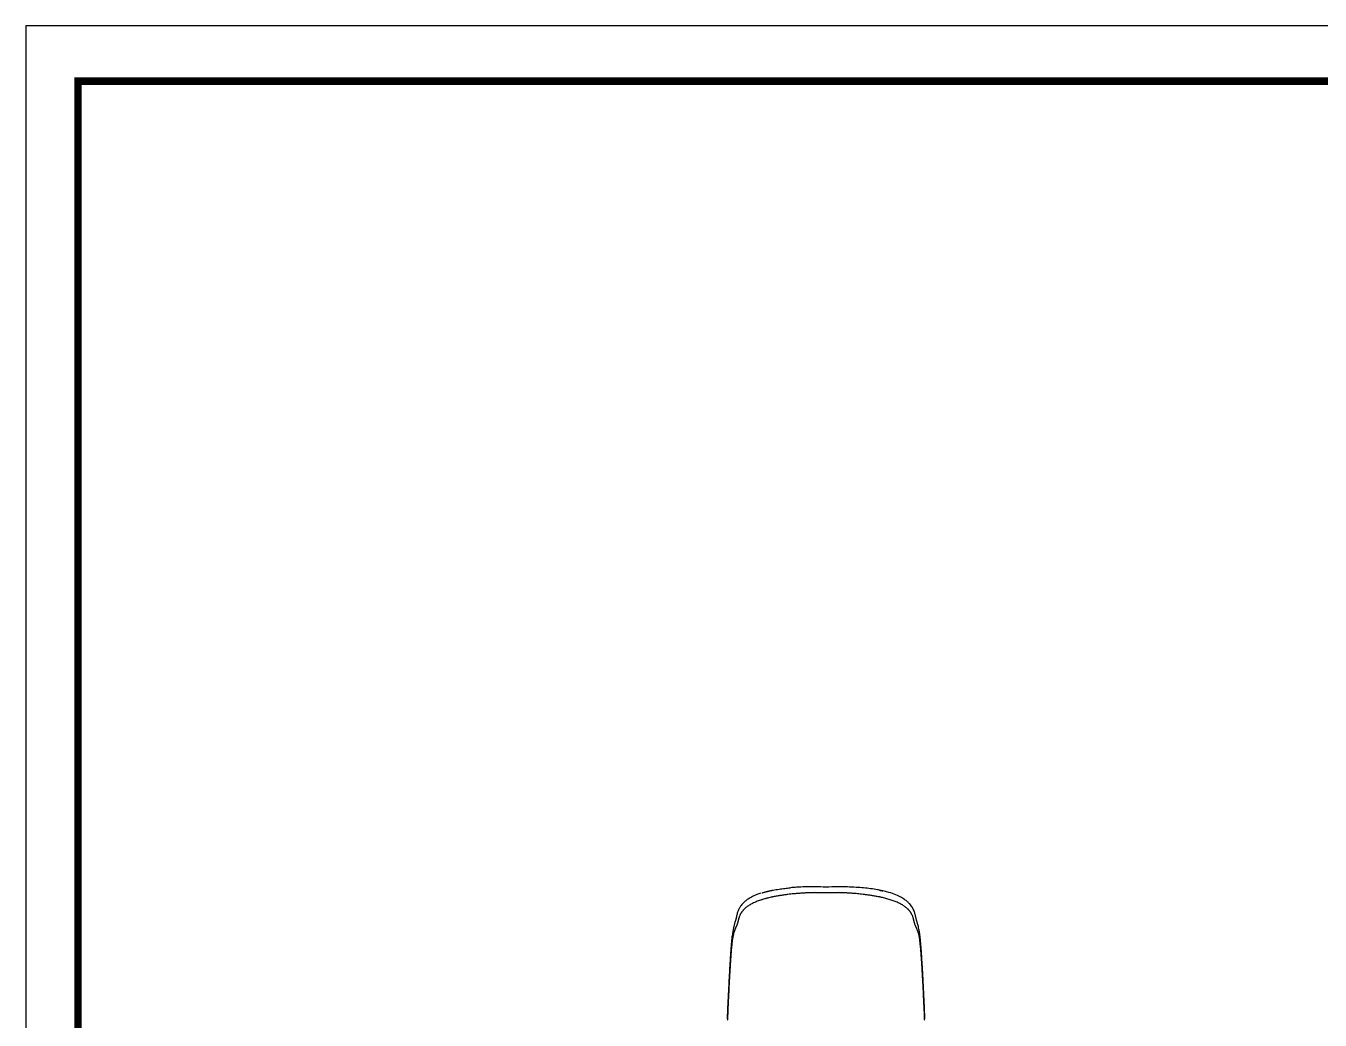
# Model space of a CAD drawing. Extents: x 0 to 790, y 0 to 579.
# Drawn here: x 0 to 314.9, y 336.9 to 578.8 of the extents above; entities that cross this region are included whole.
import ezdxf

# ---------------------------------------------------------------- set-up
doc = ezdxf.new("R2010")
doc.units = 0
doc.header["$LTSCALE"] = 10
doc.header["$MEASUREMENT"] = 0
doc.layers.get('0').update_dxf_attribs({"linetype": 'CONTINUOUS'})
doc.layers.add('1', color=7, linetype='CONTINUOUS')

msp = doc.modelspace()

# ---------------------------------------------------------------- linework, layer by layer
at = {"lineweight": -3, "ltscale": 0.5}
msp.add_lwpolyline([(0, 0), (789.88, 0), (789.88, 578.76), (0, 578.76)], close=True, dxfattribs=at)
at = {"color": 5, "linetype": 'ByBlock', "lineweight": -3, "const_width": 1.82}
msp.add_lwpolyline([(12.7, 24.78), (777.1, 24.78), (777.1, 565.32), (12.7, 565.32)], close=True, dxfattribs=at)
at = {"layer": '1', "color": 7, "linetype": 'Continuous', "lineweight": -3}
for points, knots in [([(179.15, 367.86), (179.16, 367.86), (179.25, 367.89), (179.4, 367.93), (179.6, 367.99), (179.81, 368.05), (180.02, 368.11), (180.22, 368.16), (180.42, 368.21), (180.63, 368.26), (180.83, 368.31), (181.03, 368.35), (181.22, 368.39), (181.42, 368.43), (181.61, 368.47), (181.98, 368.54), (182.52, 368.64), (183.25, 368.76), (183.95, 368.86), (184.63, 368.94), (185.29, 369.01), (185.76, 369.05), (186.01, 369.08), (186.05, 369.08)], [0, 0, 0, 0, 0.008898, 0.045057, 0.080527, 0.11531, 0.149401, 0.182794, 0.215481, 0.247454, 0.278709, 0.309238, 0.339038, 0.368104, 0.396435, 0.424036, 0.529614, 0.630278, 0.726069, 0.816851, 0.902468, 0.982808, 1, 1, 1, 1]), ([(194.69, 369.25), (193.79, 369.29), (192.09, 369.33), (189.69, 369.31), (187.69, 369.23), (186.51, 369.13), (186.01, 369.08)], [0, 0, 0, 0, 0.306354, 0.581213, 0.820243, 1, 1, 1, 1]), ([(208.13, 368.39), (207.82, 368.47), (207.01, 368.65), (205.54, 368.86), (203.82, 369.06), (201.93, 369.21), (199.8, 369.31), (197.35, 369.33), (195.61, 369.29), (194.69, 369.25)], [0, 0, 0, 0, 0.082851, 0.213457, 0.343648, 0.476717, 0.629684, 0.805413, 1, 1, 1, 1]), ([(207.66, 368.49), (207.67, 368.49), (207.67, 368.49), (207.68, 368.49), (207.69, 368.49), (207.7, 368.49), (207.7, 368.49), (207.7, 368.49), (207.7, 368.49), (207.7, 368.49), (207.71, 368.49), (207.72, 368.48), (207.76, 368.48), (207.83, 368.46), (207.96, 368.43), (208.08, 368.41), (208.26, 368.37), (208.36, 368.35), (208.47, 368.33)], [0, 0, 0, 0, 0.0086, 0.0086, 0.018197, 0.022996, 0.024196, 0.024196, 0.025396, 0.025396, 0.027795, 0.04699, 0.085381, 0.162162, 0.315725, 0.62285, 0.62285, 1, 1, 1, 1]), ([(194.69, 367.87), (194.64, 367.87), (194.59, 367.87), (194.49, 367.87), (194.44, 367.87), (194.3, 367.87), (194.2, 367.87), (194, 367.87), (193.89, 367.87), (193.66, 367.87), (193.54, 367.87), (193.34, 367.88), (193.27, 367.88), (193.12, 367.88), (193.05, 367.88), (192.82, 367.88), (192.66, 367.88), (192.31, 367.89), (192.12, 367.89), (191.83, 367.9), (191.63, 367.9), (191.43, 367.89), (191.32, 367.89), (191.31, 367.89), (191.31, 367.89), (191.31, 367.89), (191.31, 367.89), (191.31, 367.89), (191.31, 367.89), (191.31, 367.89), (191.31, 367.89), (191.3, 367.89), (191.29, 367.89), (191.27, 367.89), (191.23, 367.89), (191.14, 367.89), (191.07, 367.88), (190.91, 367.88), (190.8, 367.88), (190.45, 367.86), (190.2, 367.85), (189.65, 367.82), (189.35, 367.81), (188.88, 367.78), (188.72, 367.77), (188.38, 367.74), (188.21, 367.73), (188.03, 367.72), (188.02, 367.72), (188.02, 367.72), (188.02, 367.72), (188.02, 367.72), (188.02, 367.72), (188.02, 367.72), (188.01, 367.72), (188.01, 367.72), (188, 367.71), (187.99, 367.71), (187.95, 367.71), (187.87, 367.7), (187.7, 367.69), (187.56, 367.68), (187.26, 367.65), (187.04, 367.63), (186.6, 367.59), (186.37, 367.56), (185.88, 367.51), (185.63, 367.48), (185.11, 367.41), (184.83, 367.38), (184.27, 367.3), (183.99, 367.26), (183.4, 367.17), (183.09, 367.12), (182.63, 367.04), (182.48, 367.01), (182.17, 366.95), (182.01, 366.92), (181.84, 366.89), (181.83, 366.89), (181.82, 366.88), (181.82, 366.88), (181.82, 366.88), (181.82, 366.88), (181.82, 366.88), (181.82, 366.88), (181.81, 366.88), (181.8, 366.88), (181.76, 366.87), (181.69, 366.86), (181.54, 366.83), (181.41, 366.8), (181.16, 366.74), (180.98, 366.7), (180.64, 366.62), (180.46, 366.58), (180.2, 366.51), (180.11, 366.49), (179.94, 366.44), (179.85, 366.41), (179.59, 366.34), (179.41, 366.29), (179.15, 366.21), (179.06, 366.18), (178.89, 366.12), (178.8, 366.1), (178.55, 366.01), (178.38, 365.95), (178.05, 365.83), (177.88, 365.76), (177.57, 365.63), (177.41, 365.57), (177.11, 365.43), (176.96, 365.36), (176.67, 365.22), (176.54, 365.14), (176.27, 365), (176.14, 364.92), (175.9, 364.77), (175.78, 364.69), (175.55, 364.54), (175.45, 364.46), (175.24, 364.3), (175.14, 364.22), (174.96, 364.06), (174.87, 363.98), (174.78, 363.9), (174.78, 363.89), (174.77, 363.89), (174.77, 363.88), (174.77, 363.88), (174.77, 363.88), (174.77, 363.88), (174.77, 363.88), (174.77, 363.88), (174.77, 363.88), (174.77, 363.88), (174.77, 363.88), (174.76, 363.87), (174.74, 363.85), (174.69, 363.81), (174.65, 363.77), (174.58, 363.69), (174.53, 363.64), (174.44, 363.54), (174.4, 363.48), (174.31, 363.38), (174.27, 363.33), (174.19, 363.22), (174.16, 363.17), (174.1, 363.09), (174.08, 363.06), (174.05, 363.01), (174.03, 362.99), (173.98, 362.91), (173.95, 362.85), (173.89, 362.75), (173.86, 362.7), (173.81, 362.59), (173.78, 362.54), (173.73, 362.44), (173.71, 362.38), (173.64, 362.23), (173.6, 362.13), (173.55, 361.98), (173.53, 361.93), (173.5, 361.83), (173.49, 361.78), (173.46, 361.69), (173.44, 361.64), (173.42, 361.54), (173.41, 361.5), (173.39, 361.45), (173.39, 361.44), (173.39, 361.44), (173.39, 361.44), (173.39, 361.44), (173.39, 361.43), (173.39, 361.43), (173.39, 361.43), (173.39, 361.43), (173.39, 361.43), (173.39, 361.42), (173.38, 361.4), (173.37, 361.37), (173.36, 361.32), (173.35, 361.29), (173.34, 361.23), (173.33, 361.2), (173.32, 361.14), (173.31, 361.11), (173.29, 361.03), (173.28, 360.97), (173.25, 360.88), (173.24, 360.83), (173.22, 360.75), (173.21, 360.71), (173.2, 360.66), (173.19, 360.64), (173.18, 360.61), (173.18, 360.6), (173.18, 360.59), (173.17, 360.58), (173.17, 360.56), (173.16, 360.54), (173.15, 360.51), (173.15, 360.5), (173.14, 360.48), (173.14, 360.47), (173.13, 360.45), (173.13, 360.45), (173.13, 360.43), (173.12, 360.41), (173.11, 360.39), (173.11, 360.37), (173.1, 360.35), (173.1, 360.34), (173.09, 360.31), (173.08, 360.3), (173.08, 360.28), (173.07, 360.27), (173.07, 360.25), (173.06, 360.23), (173.06, 360.22), (173.05, 360.21), (173.04, 360.18), (173.04, 360.16), (173.03, 360.13), (173.02, 360.12), (173.02, 360.1), (173.01, 360.09), (173, 360.06), (173, 360.04), (172.99, 360.04), (172.99, 360.03), (172.99, 360.03), (172.99, 360.03), (172.99, 360.03), (172.99, 360.03), (172.99, 360.03), (172.99, 360.03), (172.99, 360.03), (172.99, 360.03), (172.99, 360.03), (172.99, 360.03), (172.99, 360.03), (172.99, 360.02), (172.98, 360), (172.97, 359.98), (172.95, 359.94), (172.94, 359.91), (172.92, 359.85), (172.91, 359.83), (172.88, 359.77), (172.86, 359.72), (172.84, 359.67), (172.81, 359.62), (172.8, 359.59), (172.77, 359.51), (172.75, 359.46), (172.7, 359.35), (172.68, 359.3), (172.63, 359.19), (172.61, 359.14), (172.57, 359.03), (172.55, 358.98), (172.5, 358.87), (172.48, 358.81), (172.46, 358.75), (172.46, 358.75), (172.46, 358.74), (172.45, 358.74), (172.45, 358.74), (172.45, 358.74), (172.45, 358.74), (172.45, 358.74), (172.45, 358.74), (172.45, 358.74), (172.45, 358.74), (172.45, 358.74), (172.45, 358.73), (172.44, 358.72), (172.44, 358.69), (172.43, 358.67), (172.41, 358.63), (172.4, 358.6), (172.38, 358.54), (172.37, 358.51), (172.34, 358.43), (172.33, 358.39), (172.29, 358.3), (172.28, 358.25), (172.24, 358.13), (172.22, 358.06), (172.18, 357.92), (172.16, 357.84), (172.14, 357.74), (172.14, 357.73), (172.13, 357.71), (172.13, 357.7), (172.13, 357.7), (172.13, 357.7), (172.13, 357.7), (172.13, 357.7), (172.13, 357.7), (172.13, 357.7), (172.13, 357.7), (172.13, 357.7), (172.12, 357.68), (172.11, 357.63), (172.09, 357.53), (172.07, 357.44), (172.03, 357.25), (172.01, 357.12), (171.93, 356.7), (171.89, 356.4), (171.84, 356.06), (171.84, 356.04), (171.84, 356.03), (171.84, 356.02), (171.84, 356.02), (171.84, 356.02), (171.84, 356.02), (171.84, 356.02), (171.84, 356.02), (171.84, 356.01), (171.84, 355.99), (171.83, 355.94), (171.81, 355.81), (171.8, 355.69), (171.77, 355.45), (171.75, 355.28), (171.71, 354.89), (171.69, 354.69), (171.65, 354.23), (171.63, 353.99), (171.59, 353.46), (171.56, 353.17), (171.52, 352.55), (171.49, 352.21), (171.44, 351.47), (171.42, 351.08), (171.37, 350.43), (171.36, 350.21), (171.33, 349.75), (171.32, 349.51), (171.3, 349.2), (171.29, 349.13), (171.29, 349.07), (171.29, 349.07), (171.29, 349.07), (171.29, 349.07), (171.29, 349.06), (171.29, 349.05), (171.29, 349.03), (171.29, 348.98), (171.28, 348.84), (171.27, 348.71), (171.25, 348.39), (171.21, 347.75), (171.18, 347.07), (171.13, 346.14), (171.1, 345.66), (171.06, 344.93), (171.05, 344.68), (171.03, 344.17), (171.01, 343.92), (170.97, 343.15), (170.95, 342.63), (170.9, 341.58), (170.87, 341.04), (170.84, 340.23), (170.82, 339.96), (170.8, 339.42), (170.79, 339.14), (170.75, 338.32), (170.73, 337.76), (170.7, 337.2)], [0, 0, 0, 0, 0.001953, 0.001953, 0.003906, 0.003906, 0.007812, 0.007812, 0.011719, 0.011719, 0.015625, 0.015625, 0.017578, 0.017578, 0.019531, 0.019531, 0.023437, 0.023437, 0.027344, 0.027344, 0.029297, 0.03125, 0.03125, 0.031311, 0.031319, 0.031321, 0.031321, 0.031322, 0.031322, 0.031326, 0.031342, 0.031372, 0.031494, 0.031738, 0.032227, 0.033203, 0.035156, 0.035156, 0.039062, 0.039062, 0.046875, 0.046875, 0.054687, 0.054687, 0.058594, 0.058594, 0.0625, 0.0625, 0.062622, 0.062637, 0.062641, 0.062641, 0.062645, 0.062645, 0.062653, 0.062683, 0.062744, 0.062988, 0.063477, 0.064453, 0.066406, 0.070312, 0.070312, 0.078125, 0.078125, 0.085937, 0.085937, 0.09375, 0.09375, 0.101562, 0.101562, 0.109375, 0.109375, 0.117187, 0.117187, 0.121094, 0.121094, 0.125, 0.125, 0.125244, 0.125275, 0.125282, 0.125282, 0.12529, 0.12529, 0.125305, 0.125366, 0.125488, 0.125977, 0.126953, 0.128906, 0.132812, 0.132812, 0.140625, 0.140625, 0.148437, 0.148437, 0.152344, 0.152344, 0.15625, 0.15625, 0.164062, 0.164062, 0.167969, 0.167969, 0.171875, 0.171875, 0.179687, 0.179687, 0.1875, 0.1875, 0.195312, 0.195312, 0.203125, 0.203125, 0.210937, 0.210937, 0.21875, 0.21875, 0.226562, 0.226562, 0.234375, 0.234375, 0.242187, 0.242187, 0.25, 0.25, 0.250488, 0.250549, 0.250565, 0.250568, 0.250568, 0.25057, 0.25057, 0.250572, 0.25058, 0.25061, 0.250732, 0.250977, 0.251953, 0.253906, 0.257812, 0.257812, 0.265625, 0.265625, 0.273437, 0.273437, 0.28125, 0.28125, 0.289062, 0.289062, 0.292969, 0.292969, 0.296875, 0.296875, 0.304687, 0.304687, 0.3125, 0.3125, 0.320312, 0.320312, 0.328125, 0.328125, 0.34375, 0.34375, 0.351562, 0.351562, 0.359375, 0.359375, 0.367187, 0.367187, 0.375, 0.375, 0.375488, 0.375732, 0.375793, 0.375824, 0.375839, 0.375847, 0.375847, 0.375854, 0.375854, 0.375977, 0.376953, 0.378906, 0.378906, 0.382812, 0.382812, 0.386719, 0.386719, 0.390625, 0.390625, 0.398437, 0.398437, 0.40625, 0.40625, 0.414062, 0.414062, 0.417969, 0.417969, 0.419922, 0.419922, 0.421875, 0.421875, 0.425781, 0.425781, 0.429687, 0.429687, 0.431641, 0.431641, 0.433594, 0.433594, 0.4375, 0.4375, 0.441406, 0.441406, 0.445312, 0.445312, 0.449219, 0.449219, 0.453125, 0.453125, 0.457031, 0.457031, 0.460937, 0.460937, 0.46875, 0.46875, 0.476562, 0.476562, 0.484375, 0.484375, 0.5, 0.5, 0.500977, 0.501099, 0.501129, 0.501137, 0.501137, 0.501139, 0.501139, 0.501141, 0.501144, 0.50116, 0.501221, 0.501465, 0.501953, 0.503906, 0.507812, 0.507812, 0.515625, 0.515625, 0.523437, 0.523437, 0.53125, 0.539062, 0.539062, 0.546875, 0.546875, 0.5625, 0.5625, 0.578125, 0.578125, 0.59375, 0.59375, 0.609375, 0.609375, 0.625, 0.625, 0.625977, 0.626221, 0.626343, 0.626404, 0.626419, 0.626419, 0.626427, 0.626427, 0.626434, 0.626465, 0.626953, 0.628906, 0.632812, 0.632812, 0.640625, 0.640625, 0.648437, 0.648437, 0.65625, 0.65625, 0.664062, 0.664062, 0.671875, 0.671875, 0.679687, 0.679687, 0.6875, 0.6875, 0.688477, 0.688965, 0.689026, 0.689056, 0.68906, 0.68906, 0.689064, 0.689064, 0.689072, 0.689087, 0.689209, 0.689453, 0.691406, 0.695312, 0.703125, 0.703125, 0.71875, 0.71875, 0.75, 0.75, 0.750977, 0.751465, 0.751587, 0.751648, 0.751678, 0.751694, 0.751694, 0.751709, 0.751709, 0.751953, 0.753906, 0.757812, 0.765625, 0.765625, 0.78125, 0.78125, 0.796875, 0.796875, 0.8125, 0.8125, 0.828125, 0.828125, 0.84375, 0.84375, 0.859375, 0.859375, 0.867187, 0.867187, 0.875, 0.875, 0.876953, 0.876984, 0.876984, 0.877014, 0.877014, 0.877075, 0.877197, 0.877441, 0.87793, 0.878906, 0.882812, 0.882812, 0.890625, 0.90625, 0.90625, 0.921875, 0.921875, 0.929687, 0.929687, 0.9375, 0.9375, 0.953125, 0.953125, 0.96875, 0.96875, 0.976562, 0.976562, 0.984375, 0.984375, 1, 1, 1, 1]), ([(178.92, 367.78), (178.7, 367.72), (177.89, 367.48), (176.8, 366.98), (175.74, 366.38), (174.98, 365.8), (174.44, 365.28), (174.04, 364.82), (173.75, 364.39), (173.49, 363.94), (173.26, 363.43), (173.08, 362.9), (172.97, 362.45), (172.89, 362.1), (172.84, 361.83), (172.79, 361.61), (172.74, 361.42), (172.69, 361.25), (172.64, 361.11), (172.6, 360.98), (172.55, 360.82), (172.49, 360.62), (172.42, 360.38), (172.34, 360.1), (172.26, 359.77), (172.18, 359.4), (172.1, 358.95), (172.03, 358.47), (171.97, 358.04), (171.93, 357.72), (171.92, 357.59)], [0, 0, 0, 0, 0.014964, 0.058419, 0.100384, 0.134822, 0.170022, 0.20194, 0.228812, 0.256961, 0.300149, 0.347996, 0.393634, 0.437021, 0.473856, 0.512306, 0.55235, 0.588867, 0.618247, 0.644139, 0.674541, 0.711117, 0.749557, 0.787987, 0.826399, 0.870409, 0.904566, 0.935876, 0.975384, 1, 1, 1, 1]), ([(218.68, 337.2), (218.66, 337.76), (218.63, 338.31), (218.58, 339.41), (218.56, 339.95), (218.51, 341.03), (218.48, 341.57), (218.43, 342.63), (218.41, 343.15), (218.37, 343.91), (218.36, 344.17), (218.33, 344.67), (218.29, 345.41), (218.25, 346.13), (218.2, 347.07), (218.17, 347.75), (218.13, 348.4), (218.11, 348.71), (218.1, 348.85), (218.09, 348.99), (218.09, 349.03), (218.09, 349.06), (218.09, 349.07), (218.09, 349.07), (218.09, 349.08), (218.09, 349.08), (218.09, 349.08), (218.09, 349.08), (218.09, 349.14), (218.06, 349.64), (218.03, 350.12), (217.98, 350.92), (217.95, 351.3), (217.9, 352.01), (217.88, 352.34), (217.83, 352.96), (217.81, 353.25), (217.77, 353.79), (217.75, 354.05), (217.7, 354.53), (217.68, 354.75), (217.64, 355.16), (217.62, 355.36), (217.59, 355.63), (217.58, 355.72), (217.56, 355.84), (217.56, 355.91), (217.55, 355.97), (217.55, 355.99), (217.55, 355.99), (217.54, 355.99), (217.54, 356), (217.54, 356), (217.54, 356), (217.54, 356), (217.54, 356.01), (217.54, 356.03), (217.52, 356.22), (217.49, 356.4), (217.45, 356.71), (217.42, 356.86), (217.35, 357.27), (217.3, 357.52), (217.2, 357.95), (217.15, 358.14), (217.07, 358.39), (217.04, 358.47), (217, 358.58), (216.97, 358.63), (216.95, 358.69), (216.94, 358.72), (216.93, 358.73), (216.93, 358.73), (216.93, 358.73), (216.93, 358.73), (216.93, 358.73), (216.93, 358.73), (216.93, 358.73), (216.93, 358.73), (216.93, 358.73), (216.93, 358.73), (216.93, 358.74), (216.89, 358.81), (216.85, 358.9), (216.79, 359.05), (216.77, 359.1), (216.73, 359.21), (216.71, 359.26), (216.67, 359.35), (216.66, 359.37), (216.64, 359.43), (216.61, 359.49), (216.59, 359.54), (216.57, 359.6), (216.55, 359.63), (216.52, 359.72), (216.49, 359.78), (216.45, 359.88), (216.43, 359.93), (216.41, 359.98), (216.4, 360.01), (216.39, 360.02), (216.39, 360.02), (216.39, 360.02), (216.39, 360.02), (216.39, 360.02), (216.39, 360.02), (216.39, 360.02), (216.39, 360.02), (216.39, 360.02), (216.39, 360.02), (216.39, 360.02), (216.39, 360.03), (216.39, 360.04), (216.38, 360.05), (216.37, 360.08), (216.37, 360.09), (216.36, 360.12), (216.35, 360.13), (216.34, 360.16), (216.34, 360.18), (216.33, 360.2), (216.32, 360.21), (216.32, 360.23), (216.31, 360.24), (216.31, 360.26), (216.3, 360.27), (216.3, 360.3), (216.29, 360.31), (216.28, 360.33), (216.28, 360.35), (216.27, 360.37), (216.27, 360.38), (216.26, 360.41), (216.26, 360.43), (216.25, 360.45), (216.25, 360.45), (216.24, 360.47), (216.24, 360.47), (216.23, 360.5), (216.23, 360.51), (216.22, 360.54), (216.22, 360.56), (216.21, 360.58), (216.21, 360.59), (216.2, 360.6), (216.2, 360.61), (216.19, 360.64), (216.18, 360.67), (216.17, 360.71), (216.16, 360.75), (216.15, 360.77), (216.14, 360.83), (216.13, 360.87), (216.1, 360.96), (216.09, 361.02), (216.07, 361.12), (216.05, 361.18), (216.03, 361.27), (216.02, 361.3), (216.01, 361.35), (216.01, 361.38), (216, 361.4), (216, 361.41), (216, 361.41), (216, 361.41), (216, 361.41), (216, 361.41), (216, 361.41), (216, 361.41), (216, 361.41), (216, 361.41), (216, 361.42), (215.99, 361.42), (215.98, 361.47), (215.97, 361.52), (215.94, 361.62), (215.93, 361.66), (215.89, 361.81), (215.86, 361.91), (215.79, 362.11), (215.75, 362.21), (215.68, 362.36), (215.66, 362.41), (215.61, 362.51), (215.59, 362.57), (215.53, 362.67), (215.5, 362.72), (215.45, 362.82), (215.42, 362.88), (215.35, 362.98), (215.29, 363.08), (215.18, 363.24), (215.1, 363.34), (215.02, 363.45), (214.93, 363.55), (214.84, 363.65), (214.77, 363.73), (214.73, 363.76), (214.69, 363.81), (214.67, 363.83), (214.66, 363.84), (214.66, 363.84), (214.66, 363.84), (214.66, 363.84), (214.66, 363.84), (214.66, 363.84), (214.66, 363.84), (214.66, 363.84), (214.66, 363.84), (214.65, 363.85), (214.56, 363.93), (214.47, 364.02), (214.29, 364.18), (214.2, 364.25), (214, 364.41), (213.89, 364.49), (213.68, 364.64), (213.56, 364.72), (213.32, 364.87), (213.2, 364.95), (212.94, 365.1), (212.8, 365.17), (212.52, 365.31), (212.38, 365.38), (212.08, 365.52), (211.93, 365.59), (211.61, 365.72), (211.45, 365.78), (211.13, 365.91), (210.96, 365.97), (210.62, 366.08), (210.45, 366.14), (210.1, 366.25), (209.93, 366.3), (209.4, 366.45), (209.05, 366.55), (208.52, 366.67), (208.34, 366.71), (208.08, 366.77), (207.95, 366.8), (207.8, 366.83), (207.73, 366.85), (207.7, 366.86), (207.68, 366.86), (207.68, 366.86), (207.67, 366.86), (207.67, 366.86), (207.67, 366.86), (207.67, 366.86), (207.67, 366.86), (207.67, 366.86), (207.66, 366.86), (207.33, 366.93), (207.01, 366.99), (206.4, 367.1), (206.09, 367.15), (205.5, 367.25), (205.21, 367.29), (204.65, 367.37), (204.38, 367.4), (203.85, 367.47), (203.59, 367.5), (203.11, 367.55), (202.87, 367.58), (202.43, 367.62), (202.21, 367.64), (201.91, 367.67), (201.76, 367.68), (201.6, 367.7), (201.52, 367.7), (201.48, 367.71), (201.46, 367.71), (201.45, 367.71), (201.45, 367.71), (201.45, 367.71), (201.45, 367.71), (201.45, 367.71), (201.45, 367.71), (201.45, 367.71), (201.44, 367.71), (201.25, 367.72), (201.07, 367.74), (200.73, 367.76), (200.57, 367.77), (200.09, 367.8), (199.79, 367.82), (199.23, 367.85), (198.97, 367.86), (198.62, 367.87), (198.51, 367.88), (198.35, 367.88), (198.27, 367.89), (198.18, 367.89), (198.13, 367.89), (198.11, 367.89), (198.1, 367.89), (198.1, 367.89), (198.1, 367.89), (198.1, 367.89), (198.1, 367.89), (198.1, 367.89), (198.1, 367.89), (198.1, 367.89), (198.09, 367.89), (197.98, 367.89), (197.77, 367.9), (197.57, 367.9), (197.28, 367.89), (197.09, 367.89), (196.74, 367.88), (196.57, 367.88), (196.34, 367.88), (196.27, 367.88), (196.12, 367.88), (196.05, 367.88), (195.85, 367.87), (195.73, 367.87), (195.5, 367.87), (195.39, 367.87), (195.18, 367.87), (195.08, 367.87), (194.94, 367.87), (194.89, 367.87), (194.79, 367.87), (194.74, 367.87), (194.69, 367.87)], [0, 0, 0, 0, 0.015625, 0.015625, 0.03125, 0.03125, 0.046875, 0.046875, 0.0625, 0.0625, 0.070313, 0.070313, 0.078125, 0.09375, 0.09375, 0.109375, 0.117188, 0.117188, 0.121094, 0.12207, 0.122559, 0.122803, 0.122925, 0.122986, 0.123001, 0.123001, 0.123016, 0.123016, 0.123047, 0.125, 0.140625, 0.140625, 0.15625, 0.15625, 0.171875, 0.171875, 0.1875, 0.1875, 0.203125, 0.203125, 0.21875, 0.21875, 0.234375, 0.234375, 0.242188, 0.242188, 0.246094, 0.248047, 0.248169, 0.24823, 0.24826, 0.248276, 0.248276, 0.248291, 0.248291, 0.248535, 0.249023, 0.25, 0.265625, 0.265625, 0.28125, 0.28125, 0.3125, 0.3125, 0.34375, 0.34375, 0.359375, 0.359375, 0.367188, 0.371094, 0.373047, 0.373535, 0.373566, 0.373573, 0.373573, 0.373577, 0.373577, 0.373581, 0.373596, 0.373657, 0.373779, 0.374023, 0.375, 0.40625, 0.40625, 0.421875, 0.421875, 0.4375, 0.4375, 0.445313, 0.445313, 0.453125, 0.460938, 0.460938, 0.46875, 0.46875, 0.484375, 0.484375, 0.492188, 0.496094, 0.498047, 0.498535, 0.498779, 0.49884, 0.498856, 0.498859, 0.498859, 0.498861, 0.498861, 0.498863, 0.498871, 0.498901, 0.499023, 0.5, 0.515625, 0.515625, 0.523438, 0.523438, 0.53125, 0.53125, 0.539063, 0.539063, 0.542969, 0.542969, 0.546875, 0.546875, 0.550781, 0.550781, 0.554688, 0.554688, 0.558594, 0.558594, 0.5625, 0.5625, 0.566406, 0.566406, 0.568359, 0.568359, 0.570313, 0.570313, 0.574219, 0.574219, 0.578125, 0.578125, 0.580078, 0.580078, 0.582031, 0.582031, 0.585938, 0.589844, 0.589844, 0.59375, 0.59375, 0.601563, 0.601563, 0.609375, 0.609375, 0.617188, 0.617188, 0.621094, 0.621094, 0.623047, 0.624023, 0.624084, 0.624115, 0.62413, 0.624138, 0.624142, 0.624144, 0.624144, 0.624146, 0.624146, 0.624268, 0.624512, 0.625, 0.632813, 0.632813, 0.640625, 0.640625, 0.65625, 0.65625, 0.671875, 0.671875, 0.679688, 0.679688, 0.6875, 0.6875, 0.695313, 0.695313, 0.703125, 0.703125, 0.710938, 0.71875, 0.726563, 0.726563, 0.734375, 0.742188, 0.742188, 0.746094, 0.748047, 0.749023, 0.749268, 0.74939, 0.74942, 0.749428, 0.749428, 0.749432, 0.749432, 0.749435, 0.749451, 0.749512, 0.75, 0.757813, 0.757813, 0.765625, 0.765625, 0.773438, 0.773438, 0.78125, 0.78125, 0.789063, 0.789063, 0.796875, 0.796875, 0.804688, 0.804688, 0.8125, 0.8125, 0.820313, 0.820313, 0.828125, 0.828125, 0.835938, 0.835938, 0.84375, 0.84375, 0.859375, 0.859375, 0.867188, 0.867188, 0.871094, 0.873047, 0.874023, 0.874512, 0.874634, 0.874695, 0.87471, 0.874714, 0.874714, 0.874718, 0.874718, 0.874725, 0.874756, 0.875, 0.882813, 0.882813, 0.890625, 0.890625, 0.898438, 0.898438, 0.90625, 0.90625, 0.914063, 0.914063, 0.921875, 0.921875, 0.929688, 0.929688, 0.933594, 0.935547, 0.936523, 0.937012, 0.937256, 0.937317, 0.937347, 0.937355, 0.937357, 0.937357, 0.937359, 0.937363, 0.937378, 0.9375, 0.941406, 0.941406, 0.945313, 0.945313, 0.953125, 0.953125, 0.960938, 0.960938, 0.964844, 0.964844, 0.966797, 0.967773, 0.968262, 0.968506, 0.968628, 0.968658, 0.968674, 0.968678, 0.968678, 0.968679, 0.968679, 0.968681, 0.968689, 0.96875, 0.970703, 0.972656, 0.972656, 0.976563, 0.976563, 0.980469, 0.980469, 0.982422, 0.982422, 0.984375, 0.984375, 0.988281, 0.988281, 0.992188, 0.992188, 0.996094, 0.996094, 0.998047, 0.998047, 1, 1, 1, 1]), ([(217.32, 358.72), (217.28, 358.96), (217.21, 359.38), (217.09, 359.91), (216.98, 360.32), (216.89, 360.64), (216.81, 360.88), (216.75, 361.07), (216.7, 361.24), (216.64, 361.44), (216.58, 361.68), (216.52, 361.95), (216.46, 362.25), (216.38, 362.57), (216.28, 362.96), (216.13, 363.39), (215.94, 363.83), (215.72, 364.26), (215.43, 364.69), (215.05, 365.16), (214.52, 365.7), (213.78, 366.28), (212.76, 366.9), (211.33, 367.54), (209.76, 368.05), (208.59, 368.3), (208.13, 368.39)], [0, 0, 0, 0, 0.056663, 0.113775, 0.173604, 0.223444, 0.269804, 0.30514, 0.340572, 0.387018, 0.436789, 0.484068, 0.520119, 0.557127, 0.595704, 0.635785, 0.672659, 0.70344, 0.731034, 0.764119, 0.801897, 0.838376, 0.88123, 0.925517, 0.972189, 1, 1, 1, 1]), ([(170.7, 337.2), (170.7, 337.23), (170.7, 337.29), (170.71, 337.41), (170.72, 337.58), (170.73, 337.89), (170.75, 338.24), (170.76, 338.6), (170.77, 338.88), (170.79, 339.14), (170.8, 339.41), (170.81, 339.69), (170.82, 339.97), (170.84, 340.37), (170.87, 340.89), (170.9, 341.54), (170.93, 342.17), (170.96, 342.8), (170.99, 343.48), (171.02, 344.19), (171.06, 344.95), (171.1, 345.68), (171.14, 346.4), (171.17, 347.1), (171.21, 347.78), (171.25, 348.44), (171.28, 348.98), (171.3, 349.42), (171.32, 349.75), (171.34, 350.08), (171.36, 350.4), (171.38, 350.7), (171.4, 351), (171.42, 351.29), (171.43, 351.57), (171.45, 351.84), (171.47, 352.1), (171.48, 352.36), (171.5, 352.6), (171.52, 352.84), (171.53, 353.07), (171.55, 353.3), (171.56, 353.51), (171.58, 353.72), (171.59, 353.93), (171.61, 354.12), (171.62, 354.31), (171.63, 354.5), (171.65, 354.68), (171.66, 354.85), (171.67, 355.02), (171.69, 355.18), (171.7, 355.34), (171.71, 355.49), (171.72, 355.64), (171.74, 355.78), (171.75, 355.92), (171.76, 356.05), (171.77, 356.19), (171.78, 356.32), (171.8, 356.45), (171.81, 356.59), (171.82, 356.73), (171.84, 356.86), (171.85, 357), (171.86, 357.13), (171.88, 357.26), (171.89, 357.39), (171.9, 357.47), (171.91, 357.51)], [0, 0, 0, 0, 0.002849, 0.005698, 0.012613, 0.01953, 0.037115, 0.047226, 0.056129, 0.065168, 0.074342, 0.083652, 0.093097, 0.102677, 0.124872, 0.147072, 0.169273, 0.191469, 0.213653, 0.241478, 0.269276, 0.297048, 0.324804, 0.352555, 0.380314, 0.408094, 0.435904, 0.451392, 0.466763, 0.482014, 0.497143, 0.512149, 0.527029, 0.541782, 0.556403, 0.570894, 0.585255, 0.599488, 0.613594, 0.627574, 0.641427, 0.655155, 0.668756, 0.682231, 0.695579, 0.708799, 0.721893, 0.734861, 0.747703, 0.760419, 0.773011, 0.785477, 0.797817, 0.810031, 0.822119, 0.834081, 0.845916, 0.857624, 0.869207, 0.880663, 0.893343, 0.906197, 0.919227, 0.932433, 0.945815, 0.959373, 0.973108, 0.987021, 1, 1, 1, 1]), ([(171.9, 357.45), (171.89, 357.39), (171.88, 357.28), (171.87, 357.15), (171.87, 357.11)], [0, 0, 0, 0, 0.636144, 1, 1, 1, 1]), ([(217.26, 358.95), (217.28, 358.86), (217.29, 358.77), (217.33, 358.53), (217.36, 358.39), (217.4, 358.09), (217.42, 357.94), (217.46, 357.64), (217.48, 357.48), (217.51, 357.16), (217.53, 357), (217.56, 356.67), (217.58, 356.5), (217.6, 356.32), (217.6, 356.31), (217.6, 356.3), (217.6, 356.29), (217.6, 356.29), (217.6, 356.29), (217.6, 356.29), (217.6, 356.29), (217.6, 356.29), (217.6, 356.29), (217.6, 356.28), (217.6, 356.26), (217.61, 356.22), (217.62, 356.11), (217.62, 356.01), (217.64, 355.81), (217.65, 355.67), (217.68, 355.36), (217.69, 355.2), (217.72, 354.84), (217.74, 354.65), (217.77, 354.25), (217.78, 354.03), (217.82, 353.56), (217.83, 353.3), (217.87, 352.76), (217.89, 352.47), (217.92, 352), (217.93, 351.84), (217.95, 351.5), (217.96, 351.33), (218, 350.78), (218.02, 350.4), (218.07, 349.57), (218.09, 349.13), (218.15, 348.2), (218.17, 347.7), (218.23, 346.65), (218.26, 346.09), (218.3, 345.22), (218.32, 344.92), (218.35, 344.3), (218.37, 343.99), (218.41, 343.02), (218.45, 342.35), (218.5, 341.3), (218.51, 340.95), (218.54, 340.23), (218.56, 339.86), (218.61, 338.75), (218.65, 337.99), (218.68, 337.2)], [0, 0, 0, 0, 0.029934, 0.029934, 0.076127, 0.076127, 0.122321, 0.122321, 0.168514, 0.168514, 0.214708, 0.214708, 0.260902, 0.260902, 0.263789, 0.26415, 0.26433, 0.26442, 0.264465, 0.264465, 0.264488, 0.264488, 0.264511, 0.265232, 0.266676, 0.27245, 0.283999, 0.307095, 0.307095, 0.353289, 0.353289, 0.399483, 0.399483, 0.445676, 0.445676, 0.49187, 0.49187, 0.538064, 0.538064, 0.584257, 0.584257, 0.607354, 0.607354, 0.630451, 0.630451, 0.676645, 0.676645, 0.722838, 0.722838, 0.769032, 0.769032, 0.815225, 0.815225, 0.838322, 0.838322, 0.861419, 0.861419, 0.907613, 0.907613, 0.93071, 0.93071, 0.953806, 0.953806, 1, 1, 1, 1]), ([(217.63, 355.22), (217.63, 355.31), (217.61, 355.58), (217.59, 356.07), (217.55, 356.67), (217.51, 357.15), (217.49, 357.4), (217.48, 357.46)], [0, 0, 0, 0, 0.098343, 0.297234, 0.555679, 0.876062, 1, 1, 1, 1]), ([(170.7, 337.2), (170.7, 337.11), (170.7, 337.04), (170.73, 336.94), (170.76, 336.91), (170.79, 336.9)], [0, 0, 0, 0, 0.5, 0.5, 1, 1, 1, 1]), ([(218.59, 336.9), (218.62, 336.91), (218.65, 336.94), (218.68, 337.04), (218.68, 337.11), (218.68, 337.2)], [0, 0, 0, 0, 0.5, 0.5, 1, 1, 1, 1])]:
    msp.add_open_spline(points, degree=3, knots=knots, dxfattribs=at)

doc.saveas('drawing.dxf')
